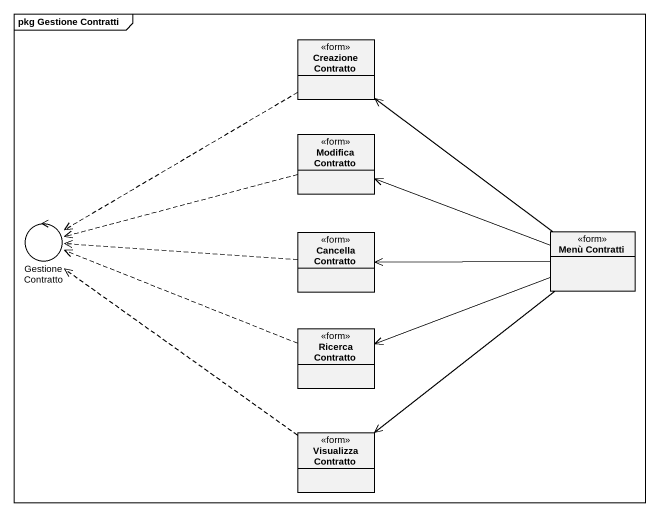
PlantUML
@startuml
mainframe pkg Gestione Contratti
allowmixing
hide circle
hide empty members
class "Creazione Contratto" as Creazione_Contratto <<form>>
class "Modifica Contratto" as Modifica_Contratto <<form>>
control "Gestione Contratto" as Gestione_Contratto
class "Cancella Contratto" as Cancella_Contratto <<form>>
class "Menù Contratti" as Menù_Contratti <<form>>
class "Ricerca Contratto" as Ricerca_Contratto <<form>>
class "Visualizza Contratto" as Visualizza_Contratto <<form>>
Creazione_Contratto ..> Gestione_Contratto
Modifica_Contratto .left.> Gestione_Contratto
Cancella_Contratto .left.> Gestione_Contratto
Menù_Contratti -up-> Creazione_Contratto
Menù_Contratti -left-> Modifica_Contratto
Menù_Contratti -left-> Cancella_Contratto
Menù_Contratti -left-> Ricerca_Contratto
Menù_Contratti --> Visualizza_Contratto
Ricerca_Contratto .left.> Gestione_Contratto
Visualizza_Contratto .up.> Gestione_Contratto
@enduml
